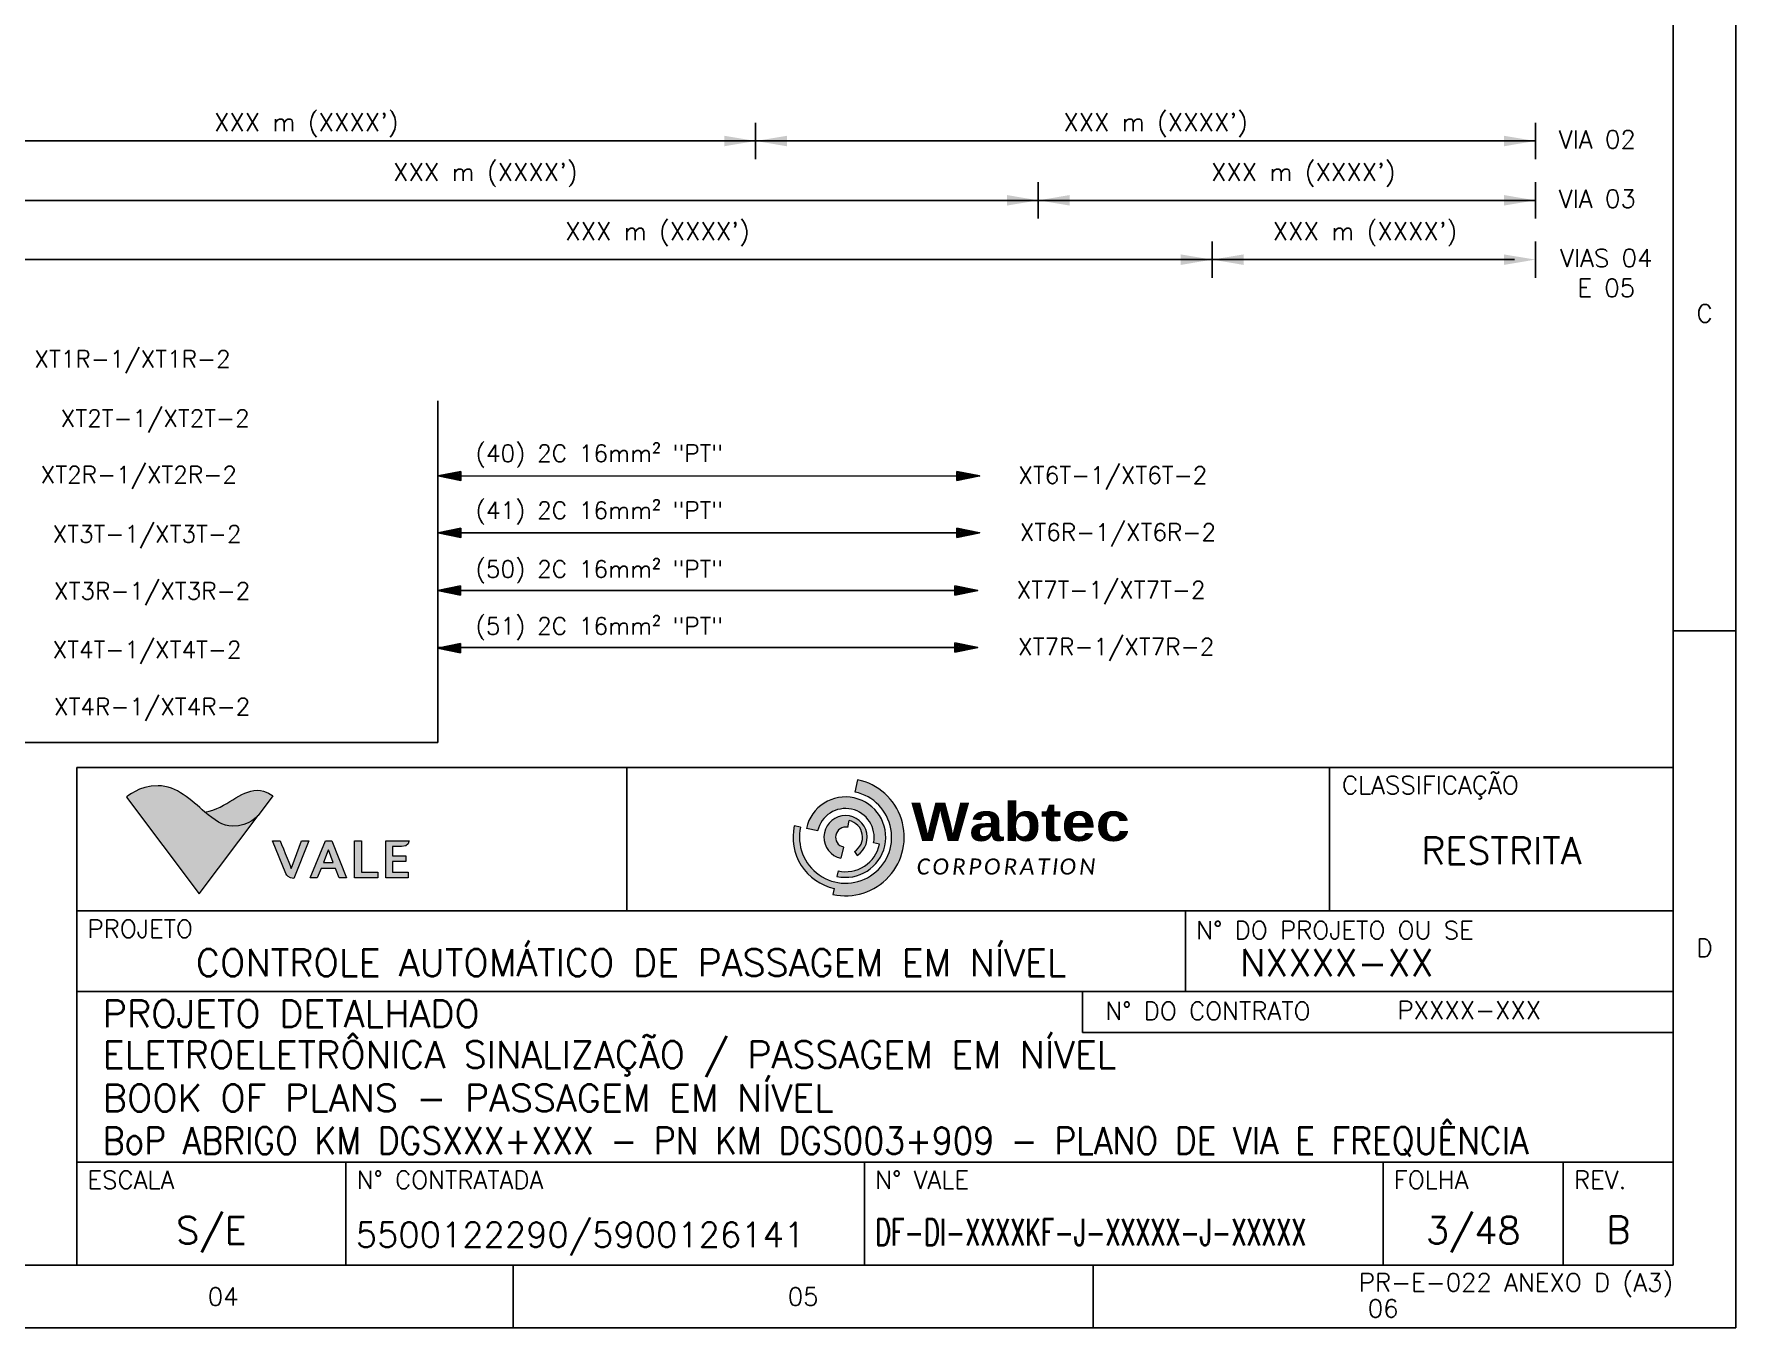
# Model space of a CAD drawing. Header units: millimetres. Extents: x -61728 to -61308, y 1816 to 2113.
# Drawn here: x -61497.4 to -61307.6, y 1816.1 to 1960.4 of the extents above; entities that cross this region are included whole.
import ezdxf
from ezdxf.enums import TextEntityAlignment as Align

# ---------------------------------------------------------------- set-up
doc = ezdxf.new("R2010")
doc.units = ezdxf.units.MM
doc.header["$LTSCALE"] = 10
for name, color, linetype in [('1', 7, 'Continuous'), ('2', 7, 'Continuous'), ('EL2', 7, 'Continuous'), ('ER80', 3, 'Continuous'), ('FORMATO', 7, 'Continuous'), ('FRL2', 2, 'Continuous'), ('FRL3', 3, 'Continuous'), ('FRL4', 4, 'Continuous'), ('FRL5', 5, 'Continuous'), ('FRL6', 6, 'Continuous'), ('FRL7', 7, 'Continuous'), ('FRR120', 7, 'Continuous'), ('FRR175', 1, 'Continuous'), ('FRR80', 3, 'Continuous')]:
    doc.layers.add(name, color=color, linetype=linetype)
doc.styles.add('MtXpl_Arial_Black_1', font='ariblk.ttf')
doc.styles.add('R120', font='simplex.shx', dxfattribs={"height": 3})
doc.styles.add('R80', font='simplex.shx', dxfattribs={"height": 2})
doc.styles.add('ROMANS', font='ROMANS.SHX')

# ---------------------------------------------------------------- blocks, each defined once
blk = doc.blocks.new('A3_FOLHA_INTERNA')
at = {"lineweight": 0}
h = blk.add_hatch(color=1, dxfattribs=at)
h.dxf.hatch_style = 1
h.paths.add_polyline_path([(316.35, 55.71), (317.61, 55.43, -0.991094), (323.84, 54.08), (324.5, 53.94, -0.417634), (319.89, 50.96), (319.75, 50.35, 2.410864)], flags=17)
h.paths.add_polyline_path([(320.96, 55.82), (321.12, 56.57, -0.677146), (321.71, 53.12), (322, 52.68, 5.093189), (320.2, 52.37), (320.48, 53.63, -0.996657)], flags=16)
h.paths.add_polyline_path([(315.71, 55.84), (315, 56, 0.41436), (319.46, 49.01), (319.31, 48.34, 1.003354), (322.1, 61.12), (321.8, 59.75, -2.427708)])
at = {"layer": 'FORMATO', "linetype": 'Continuous', "lineweight": 0, "true_color": 0x007e7a}
h = blk.add_hatch(color=136, dxfattribs=at)
edge = h.paths.add_edge_path()
edge.add_spline(control_points=[(249.28, 57.53), (250.31, 56.66), (251.29, 55.94), (252.36, 55.94), (252.36, 55.94), (254.31, 55.94), (255.22, 57.16), (255.22, 57.16), (255.22, 57.16), (255.22, 57.16), (248.63, 48.41), (248.63, 48.41), (248.63, 48.41), (248.63, 48.41), (240.56, 59.2), (240.56, 59.2), (240.56, 59.2), (240.56, 59.2), (241.88, 60.46), (244.07, 60.46), (244.07, 60.46), (246.14, 60.46), (247.75, 58.83), (249.28, 57.53)], knot_values=[0, 0, 0, 0, 0.166667, 0.166667, 0.166667, 0.166667, 0.333333, 0.333333, 0.333333, 0.333333, 0.5, 0.5, 0.5, 0.5, 0.666667, 0.666667, 0.666667, 0.666667, 0.833333, 0.833333, 0.833333, 0.833333, 1, 1, 1, 1], degree=3, periodic=0)
at = {"layer": 'FORMATO', "linetype": 'Continuous', "lineweight": 0, "true_color": 0xedb111}
h = blk.add_hatch(color=40, dxfattribs=at)
edge = h.paths.add_edge_path()
edge.add_spline(control_points=[(256.87, 59.33), (256.87, 59.33), (256.12, 59.95), (255.12, 59.95), (255.12, 59.95), (253.11, 59.95), (251.85, 57.95), (249.28, 57.53), (249.28, 57.53), (250.31, 56.66), (251.29, 55.94), (252.36, 55.94), (252.36, 55.94), (254.31, 55.94), (255.22, 57.16), (255.22, 57.16), (255.22, 57.16), (255.22, 57.16), (256.87, 59.33), (256.87, 59.33)], knot_values=[0, 0, 0, 0, 0.2, 0.2, 0.2, 0.2, 0.4, 0.4, 0.4, 0.4, 0.6, 0.6, 0.6, 0.6, 0.8, 0.8, 0.8, 0.8, 1, 1, 1, 1], degree=3, periodic=0)
at = {"layer": 'FORMATO', "linetype": 'Continuous', "lineweight": 0, "true_color": 0x919191}
h = blk.add_hatch(color=252, dxfattribs=at)
edge = h.paths.add_edge_path()
edge.add_spline(control_points=[(260.87, 54.33), (260.87, 54.33), (260.06, 54.33), (260.06, 54.33), (260.06, 54.33), (260.06, 54.33), (259.02, 51.5), (259.02, 51.5), (259.02, 51.5), (258.95, 51.33), (258.92, 51.23), (258.92, 51.23), (258.92, 51.23), (258.92, 51.23), (258.91, 51.23), (258.91, 51.23), (258.91, 51.23), (258.91, 51.23), (258.08, 53.3), (257.66, 54.33), (257.66, 54.33), (257.66, 54.33), (256.81, 54.33), (256.81, 54.33), (256.81, 54.33), (256.81, 54.33), (258.3, 50.69), (258.3, 50.69), (258.3, 50.69), (258.39, 50.47), (258.66, 50.12), (259.19, 50.12), (259.19, 50.12), (259.19, 50.12), (260.87, 54.33), (260.87, 54.33)], knot_values=[0, 0, 0, 0, 0.111111, 0.111111, 0.111111, 0.111111, 0.222222, 0.222222, 0.222222, 0.222222, 0.333333, 0.333333, 0.333333, 0.333333, 0.444444, 0.444444, 0.444444, 0.444444, 0.555556, 0.555556, 0.555556, 0.555556, 0.666667, 0.666667, 0.666667, 0.666667, 0.777778, 0.777778, 0.777778, 0.777778, 0.888889, 0.888889, 0.888889, 0.888889, 1, 1, 1, 1], degree=3, periodic=0)
h = blk.add_hatch(color=252, dxfattribs=at)
edge = h.paths.add_edge_path()
edge.add_spline(control_points=[(271.96, 50.18), (271.96, 50.18), (271.96, 50.84), (271.96, 50.84), (271.96, 50.84), (271.96, 50.84), (270.21, 50.84), (270.21, 50.84), (270.21, 50.84), (270.21, 50.84), (270.21, 52.03), (270.21, 52.03), (270.21, 52.03), (270.21, 52.03), (271.69, 52.03), (271.69, 52.03), (271.69, 52.03), (271.69, 52.03), (271.69, 52.65), (271.69, 52.65), (271.69, 52.65), (271.69, 52.65), (270.21, 52.65), (270.21, 52.65), (270.21, 52.65), (270.21, 52.65), (270.21, 53.67), (270.21, 53.67), (270.21, 53.67), (270.21, 53.67), (271.22, 53.67), (271.22, 53.67), (271.22, 53.67), (272.01, 53.67), (272.06, 54.33), (272.06, 54.33), (272.06, 54.33), (272.06, 54.33), (269.46, 54.33), (269.46, 54.33), (269.46, 54.33), (269.46, 54.33), (269.46, 50.18), (269.46, 50.18), (269.46, 50.18), (269.46, 50.18), (271.96, 50.18), (271.96, 50.18)], knot_values=[0, 0, 0, 0, 0.083333, 0.083333, 0.083333, 0.083333, 0.166667, 0.166667, 0.166667, 0.166667, 0.25, 0.25, 0.25, 0.25, 0.333333, 0.333333, 0.333333, 0.333333, 0.416667, 0.416667, 0.416667, 0.416667, 0.5, 0.5, 0.5, 0.5, 0.583333, 0.583333, 0.583333, 0.583333, 0.666667, 0.666667, 0.666667, 0.666667, 0.75, 0.75, 0.75, 0.75, 0.833333, 0.833333, 0.833333, 0.833333, 0.916667, 0.916667, 0.916667, 0.916667, 1, 1, 1, 1], degree=3, periodic=0)
edge = h.paths.add_edge_path()
edge.add_spline(control_points=[(268.58, 50.18), (268.58, 50.18), (268.58, 50.84), (268.58, 50.84), (268.58, 50.84), (268.58, 50.84), (266.74, 50.84), (266.74, 50.84), (266.74, 50.84), (266.74, 50.84), (266.74, 54.33), (266.74, 54.33), (266.74, 54.33), (266.74, 54.33), (265.98, 54.33), (265.98, 54.33), (265.98, 54.33), (265.98, 54.33), (265.98, 50.18), (265.98, 50.18), (265.98, 50.18), (265.98, 50.18), (268.58, 50.18), (268.58, 50.18)], knot_values=[0, 0, 0, 0, 0.166667, 0.166667, 0.166667, 0.166667, 0.333333, 0.333333, 0.333333, 0.333333, 0.5, 0.5, 0.5, 0.5, 0.666667, 0.666667, 0.666667, 0.666667, 0.833333, 0.833333, 0.833333, 0.833333, 1, 1, 1, 1], degree=3, periodic=0)
edge = h.paths.add_edge_path()
edge.add_spline(control_points=[(265.09, 50.18), (265.09, 50.18), (263.45, 54.33), (263.45, 54.33), (263.45, 54.33), (263.45, 54.33), (262.73, 54.33), (262.73, 54.33), (262.73, 54.33), (262.73, 54.33), (261.01, 50.18), (261.01, 50.18), (261.01, 50.18), (261.01, 50.18), (261.82, 50.18), (261.82, 50.18), (261.82, 50.18), (261.82, 50.18), (262.24, 51.24), (262.24, 51.24), (262.24, 51.24), (262.24, 51.24), (263.83, 51.24), (263.83, 51.24), (263.83, 51.24), (263.83, 51.24), (264.25, 50.18), (264.25, 50.18), (264.25, 50.18), (264.25, 50.18), (265.09, 50.18), (265.09, 50.18)], knot_values=[0, 0, 0, 0, 0.125, 0.125, 0.125, 0.125, 0.25, 0.25, 0.25, 0.25, 0.375, 0.375, 0.375, 0.375, 0.5, 0.5, 0.5, 0.5, 0.625, 0.625, 0.625, 0.625, 0.75, 0.75, 0.75, 0.75, 0.875, 0.875, 0.875, 0.875, 1, 1, 1, 1], degree=3, periodic=0)
edge = h.paths.add_edge_path(flags=16)
edge.add_spline(control_points=[(263.59, 51.89), (263.59, 51.89), (262.5, 51.89), (262.5, 51.89), (262.5, 51.89), (262.5, 51.89), (263.04, 53.29), (263.04, 53.29), (263.04, 53.29), (263.04, 53.29), (263.05, 53.31), (263.05, 53.31), (263.05, 53.31), (263.05, 53.31), (263.59, 51.89), (263.59, 51.89)], knot_values=[0, 0, 0, 0, 0.25, 0.25, 0.25, 0.25, 0.5, 0.5, 0.5, 0.5, 0.75, 0.75, 0.75, 0.75, 1, 1, 1, 1], degree=3, periodic=0)
at = {"color": 1, "lineweight": 0}
for p, q in [((321.8, 59.75), (322.1, 61.13)), ((315.71, 55.84), (315, 56)), ((317.61, 55.43), (316.35, 55.71)), ((320.96, 55.82), (321.12, 56.57)), ((320.48, 53.63), (320.2, 52.37)), ((324.5, 53.94), (323.84, 54.08)), ((321.71, 53.12), (322, 52.68)), ((319.89, 50.96), (319.75, 50.35)), ((319.46, 49.01), (319.31, 48.34))]:
    blk.add_line(p, q, dxfattribs=at)
at = {"linetype": 'Continuous', "ltscale": 5}
for p, q in [((347.12, 37.5), (347.12, 32.94)), ((347.12, 32.94), (413, 32.94))]:
    blk.add_line(p, q, dxfattribs=at)
at = {"color": 1, "lineweight": 0}
for radius, start, end in [(6.54, 257.5057, 78.1113), (5.14, 167.4386, 77.8894), (4.48, 257.5057, 167.3931), (3.19, 348.2541, 167.2477), (2.41, 301.9384, 257.5057), (5.86, 167.4771, 257.5057), (1.12, 77.8894, 257.5057), (1.89, 301.4744, 77.8894), (3.86, 257.5057, 348.174)]:
    blk.add_arc((320.72, 54.73), radius, start, end, dxfattribs=at)
at = {"layer": 'FORMATO', "color": 136, "lineweight": 0, "true_color": 0x007e7a}
blk.add_open_spline([(249.28, 57.53), (250.31, 56.66), (251.29, 55.94), (252.36, 55.94), (252.36, 55.94), (254.31, 55.94), (255.22, 57.16), (255.22, 57.16), (255.22, 57.16), (255.22, 57.16), (248.63, 48.41), (248.63, 48.41), (248.63, 48.41), (248.63, 48.41), (240.56, 59.2), (240.56, 59.2), (240.56, 59.2), (240.56, 59.2), (241.88, 60.46), (244.07, 60.46), (244.07, 60.46), (246.14, 60.46), (247.75, 58.83), (249.28, 57.53)], degree=3, knots=[0, 0, 0, 0, 0.166667, 0.166667, 0.166667, 0.166667, 0.333333, 0.333333, 0.333333, 0.333333, 0.5, 0.5, 0.5, 0.5, 0.666667, 0.666667, 0.666667, 0.666667, 0.833333, 0.833333, 0.833333, 0.833333, 1, 1, 1, 1], dxfattribs=at)
at = {"layer": 'FORMATO', "color": 40, "lineweight": 0, "true_color": 0xedb111}
blk.add_open_spline([(256.87, 59.33), (256.87, 59.33), (256.12, 59.95), (255.12, 59.95), (255.12, 59.95), (253.11, 59.95), (251.85, 57.95), (249.28, 57.53), (249.28, 57.53), (250.31, 56.66), (251.29, 55.94), (252.36, 55.94), (252.36, 55.94), (254.31, 55.94), (255.22, 57.16), (255.22, 57.16), (255.22, 57.16), (255.22, 57.16), (256.87, 59.33), (256.87, 59.33)], degree=3, knots=[0, 0, 0, 0, 0.2, 0.2, 0.2, 0.2, 0.4, 0.4, 0.4, 0.4, 0.6, 0.6, 0.6, 0.6, 0.8, 0.8, 0.8, 0.8, 1, 1, 1, 1], dxfattribs=at)
at = {"layer": 'FORMATO', "color": 252, "lineweight": 0, "true_color": 0x919191}
for points, knots in [([(260.87, 54.33), (260.87, 54.33), (260.06, 54.33), (260.06, 54.33), (260.06, 54.33), (260.06, 54.33), (259.02, 51.5), (259.02, 51.5), (259.02, 51.5), (258.95, 51.33), (258.92, 51.23), (258.92, 51.23), (258.92, 51.23), (258.92, 51.23), (258.91, 51.23), (258.91, 51.23), (258.91, 51.23), (258.91, 51.23), (258.08, 53.3), (257.66, 54.33), (257.66, 54.33), (257.66, 54.33), (256.81, 54.33), (256.81, 54.33), (256.81, 54.33), (256.81, 54.33), (258.3, 50.69), (258.3, 50.69), (258.3, 50.69), (258.39, 50.47), (258.66, 50.12), (259.19, 50.12), (259.19, 50.12), (259.19, 50.12), (260.87, 54.33), (260.87, 54.33)], [0, 0, 0, 0, 0.111111, 0.111111, 0.111111, 0.111111, 0.222222, 0.222222, 0.222222, 0.222222, 0.333333, 0.333333, 0.333333, 0.333333, 0.444444, 0.444444, 0.444444, 0.444444, 0.555556, 0.555556, 0.555556, 0.555556, 0.666667, 0.666667, 0.666667, 0.666667, 0.777778, 0.777778, 0.777778, 0.777778, 0.888889, 0.888889, 0.888889, 0.888889, 1, 1, 1, 1]), ([(265.09, 50.18), (265.09, 50.18), (263.45, 54.33), (263.45, 54.33), (263.45, 54.33), (263.45, 54.33), (262.73, 54.33), (262.73, 54.33), (262.73, 54.33), (262.73, 54.33), (261.01, 50.18), (261.01, 50.18), (261.01, 50.18), (261.01, 50.18), (261.82, 50.18), (261.82, 50.18), (261.82, 50.18), (261.82, 50.18), (262.24, 51.24), (262.24, 51.24), (262.24, 51.24), (262.24, 51.24), (263.83, 51.24), (263.83, 51.24), (263.83, 51.24), (263.83, 51.24), (264.25, 50.18), (264.25, 50.18), (264.25, 50.18), (264.25, 50.18), (265.09, 50.18), (265.09, 50.18)], [0, 0, 0, 0, 0.125, 0.125, 0.125, 0.125, 0.25, 0.25, 0.25, 0.25, 0.375, 0.375, 0.375, 0.375, 0.5, 0.5, 0.5, 0.5, 0.625, 0.625, 0.625, 0.625, 0.75, 0.75, 0.75, 0.75, 0.875, 0.875, 0.875, 0.875, 1, 1, 1, 1]), ([(263.59, 51.89), (263.59, 51.89), (262.5, 51.89), (262.5, 51.89), (262.5, 51.89), (262.5, 51.89), (263.04, 53.29), (263.04, 53.29), (263.04, 53.29), (263.04, 53.29), (263.05, 53.31), (263.05, 53.31), (263.05, 53.31), (263.05, 53.31), (263.59, 51.89), (263.59, 51.89)], [0, 0, 0, 0, 0.25, 0.25, 0.25, 0.25, 0.5, 0.5, 0.5, 0.5, 0.75, 0.75, 0.75, 0.75, 1, 1, 1, 1]), ([(268.58, 50.18), (268.58, 50.18), (268.58, 50.84), (268.58, 50.84), (268.58, 50.84), (268.58, 50.84), (266.74, 50.84), (266.74, 50.84), (266.74, 50.84), (266.74, 50.84), (266.74, 54.33), (266.74, 54.33), (266.74, 54.33), (266.74, 54.33), (265.98, 54.33), (265.98, 54.33), (265.98, 54.33), (265.98, 54.33), (265.98, 50.18), (265.98, 50.18), (265.98, 50.18), (265.98, 50.18), (268.58, 50.18), (268.58, 50.18)], [0, 0, 0, 0, 0.166667, 0.166667, 0.166667, 0.166667, 0.333333, 0.333333, 0.333333, 0.333333, 0.5, 0.5, 0.5, 0.5, 0.666667, 0.666667, 0.666667, 0.666667, 0.833333, 0.833333, 0.833333, 0.833333, 1, 1, 1, 1]), ([(271.96, 50.18), (271.96, 50.18), (271.96, 50.84), (271.96, 50.84), (271.96, 50.84), (271.96, 50.84), (270.21, 50.84), (270.21, 50.84), (270.21, 50.84), (270.21, 50.84), (270.21, 52.03), (270.21, 52.03), (270.21, 52.03), (270.21, 52.03), (271.69, 52.03), (271.69, 52.03), (271.69, 52.03), (271.69, 52.03), (271.69, 52.65), (271.69, 52.65), (271.69, 52.65), (271.69, 52.65), (270.21, 52.65), (270.21, 52.65), (270.21, 52.65), (270.21, 52.65), (270.21, 53.67), (270.21, 53.67), (270.21, 53.67), (270.21, 53.67), (271.22, 53.67), (271.22, 53.67), (271.22, 53.67), (272.01, 53.67), (272.06, 54.33), (272.06, 54.33), (272.06, 54.33), (272.06, 54.33), (269.46, 54.33), (269.46, 54.33), (269.46, 54.33), (269.46, 54.33), (269.46, 50.18), (269.46, 50.18), (269.46, 50.18), (269.46, 50.18), (271.96, 50.18), (271.96, 50.18)], [0, 0, 0, 0, 0.083333, 0.083333, 0.083333, 0.083333, 0.166667, 0.166667, 0.166667, 0.166667, 0.25, 0.25, 0.25, 0.25, 0.333333, 0.333333, 0.333333, 0.333333, 0.416667, 0.416667, 0.416667, 0.416667, 0.5, 0.5, 0.5, 0.5, 0.583333, 0.583333, 0.583333, 0.583333, 0.666667, 0.666667, 0.666667, 0.666667, 0.75, 0.75, 0.75, 0.75, 0.833333, 0.833333, 0.833333, 0.833333, 0.916667, 0.916667, 0.916667, 0.916667, 1, 1, 1, 1])]:
    blk.add_open_spline(points, degree=3, knots=knots, dxfattribs=at)
at = {"layer": 'FRL2'}
for p, q in [((413, 77.75), (420, 77.75)), ((283.67, 0), (283.67, 7)), ((348.33, 0), (348.33, 7))]:
    blk.add_line(p, q, dxfattribs=at)
at = {"layer": 'FRL4', "linetype": 'Continuous'}
for p, q in [((296.33, 62.5), (296.33, 46.5)), ((358.62, 46.5), (358.62, 37.5))]:
    blk.add_line(p, q, dxfattribs=at)
at = {"layer": 'FRL4'}
for p, q in [((374.67, 46.5), (374.67, 62.5)), ((265, 18.5), (265, 7)), ((322.83, 18.5), (322.83, 7)), ((380.66, 18.5), (380.66, 7)), ((400.74, 7), (400.74, 18.5))]:
    blk.add_line(p, q, dxfattribs=at)
at = {"layer": 'FRL5', "color": 7}
for p, q in [((235, 62.5), (413, 62.5)), ((235, 7), (235, 62.5)), ((235, 46.5), (413, 46.5)), ((235, 37.5), (413, 37.5)), ((235, 18.5), (413, 18.5))]:
    blk.add_line(p, q, dxfattribs=at)
at = {"layer": 'FRL6'}
for p in [(413, 290), (25, 7)]:
    blk.add_line(p, (413, 7), dxfattribs=at)
at = {"layer": 'FRL7'}
for p in [(420, 297), (0, 0)]:
    blk.add_line(p, (420, 0), dxfattribs=at)
at = {"insert": (328.04, 58.59), "char_height": 4.289, "width": 24.7642, "attachment_point": 1, "style": 'MtXpl_Arial_Black_1'}
blk.add_mtext('Wabtec', dxfattribs=at)
at = {"insert": (328.65, 52.35), "char_height": 1.792, "width": 30.0397, "attachment_point": 1}
blk.add_mtext('\\pxsm1;{\\fCalibri|b0|i1|c0|p34;\\T1.2;CORPORATION}', dxfattribs=at)
at = {"layer": 'FRL3', "style": 'R80'}
for s, p in [('PROJETO', (236.2, 43.51)), ('N%%D DO PROJETO OU SE', (359.82, 43.36)), ('N%%D DO CONTRATO', (349.68, 34.35)), ('ESCALA', (236.2, 15.51)), ('N%%D CONTRATADA', (266.2, 15.51)), ('N%%D VALE', (324.03, 15.51)), ('FOLHA', (381.86, 15.51)), ('REV.', (401.94, 15.51))]:
    blk.add_text(s, height=2, dxfattribs=at).set_placement(p)
at = {"layer": 'FRR120', "color": 7, "style": 'R120'}
for tag, p, height in [('FASE_DO_PROJETO', (237.89, 33.55), 3), ('ÁREA_E/OU_SUBÁREA', (237.89, 28.98), 3), ('TÍTULO_DO_DESENHO', (237.89, 24.15), 3), ('NÚMERO_DA_CONTRATADA', (266.11, 9.01), 2.77)]:
    blk.add_attdef(tag, p, '', height=height, dxfattribs=at)
for tag, p, width in [('SUBTÍTULO_DO_DESENHO', (237.89, 19.39), 0.9), ('NÚMERO_VALE', (324.03, 9.18), 0.65)]:
    blk.add_attdef(tag, p, '', height=3, dxfattribs=dict(at, width=width))
for tag, p in [('ESCALA', (250, 10.68)), ('FOLHA', (390.7, 10.68)), ('REVISÃO', (406.87, 10.96))]:
    blk.add_attdef(tag, text='', height=3, dxfattribs=at).set_placement(p, align=Align.MIDDLE)
at = {"layer": 'FRR175', "style": 'R120'}
for tag, height, p in [('CLASSIFICAÇÃO', 3, (393.83, 53.23)), ('PROJETO', 3, (296.81, 40.72)), ('N_PROJ_SE', 3, (375.5, 40.72)), ('SE', 2, (390.28, 35.43))]:
    blk.add_attdef(tag, text='', height=height, dxfattribs=at).set_placement(p, align=Align.MIDDLE_CENTER)
at = {"layer": 'FRR80', "style": 'R80'}
for s, p in [('C', (416.5, 113.13)), ('D', (416.5, 42.38)), ('04', (251.33, 3.5)), ('05', (316, 3.5)), ('06', (380.67, 2.17))]:
    blk.add_text(s, height=2, dxfattribs=at).set_placement(p, align=Align.MIDDLE)
blk.add_text('CLASSIFICAÇÃO', height=2, dxfattribs=at).set_placement((376.07, 59.54))
blk.add_text('PR-E-022 ANEXO D (A3)', height=2, dxfattribs=at).set_placement((413.01, 4.08), align=Align.RIGHT)
blk = doc.blocks.new('ARROW')
at = {"layer": '1', "color": 7, "linetype": 'Continuous'}
for points in [[(-0.2, 0.04), (-0.2, -0.04), (0, 0), (-0.2, 0.04)], [(-0.1902, 0.0292), (-0.1902, -0.0308), (-0.0402, -0.0008), (-0.1902, 0.0292)], [(-0.1792, 0.0186), (-0.1792, -0.0214), (-0.0792, -0.0014), (-0.1792, 0.0186)], [(-0.1686, 0.0082), (-0.1686, -0.0118), (-0.1186, -0.0018), (-0.1686, 0.0082)], [(-0.1604, 0.003), (-0.1604, -0.007), (-0.1354, -0.002), (-0.1604, 0.003)]]:
    blk.add_lwpolyline(points, dxfattribs=at)

msp = doc.modelspace()

# ---------------------------------------------------------------- linework, layer by layer
at = {"color": 7}
for p, q in [((-61452.34, 1911.09), (-61391.99, 1911.08)), ((-61394.5, 1911.09), (-61391.96, 1911.09)), ((-61452.34, 1904.75), (-61391.96, 1904.75))]:
    msp.add_line(p, q, dxfattribs=at)
msp.add_line((-61560.14, 1881.38), (-61452.39, 1881.38))
msp.add_lwpolyline([(-61452.39, 1881.38), (-61452.39, 1919.47)])
at = {"layer": '1', "color": 7, "linetype": 'Continuous'}
for p, q in [((-61392.18, 1898.31), (-61452.39, 1898.31)), ((-61392.18, 1891.96), (-61452.39, 1891.96))]:
    msp.add_line(p, q, dxfattribs=at)
for points in [[(-61449.8, 1911.6), (-61449.8, 1910.58), (-61452.34, 1911.09), (-61449.8, 1911.6)], [(-61449.93, 1911.46), (-61449.93, 1910.7), (-61451.83, 1911.08), (-61449.93, 1911.46)], [(-61450.07, 1911.33), (-61450.07, 1910.82), (-61451.34, 1911.07), (-61450.07, 1911.33)], [(-61450.2, 1911.2), (-61450.2, 1910.94), (-61450.84, 1911.07), (-61450.2, 1911.2)], [(-61450.31, 1911.13), (-61450.31, 1911), (-61450.62, 1911.07), (-61450.31, 1911.13)], [(-61449.8, 1905.25), (-61449.8, 1904.23), (-61452.34, 1904.74), (-61449.8, 1905.25)], [(-61449.93, 1905.11), (-61449.93, 1904.35), (-61451.83, 1904.73), (-61449.93, 1905.11)], [(-61450.07, 1904.98), (-61450.07, 1904.47), (-61451.34, 1904.72), (-61450.07, 1904.98)], [(-61450.2, 1904.85), (-61450.2, 1904.59), (-61450.84, 1904.72), (-61450.2, 1904.85)], [(-61450.31, 1904.78), (-61450.31, 1904.65), (-61450.62, 1904.72), (-61450.31, 1904.78)], [(-61449.85, 1898.82), (-61449.85, 1897.8), (-61452.39, 1898.31), (-61449.85, 1898.82)], [(-61449.98, 1898.68), (-61449.98, 1897.92), (-61451.88, 1898.3), (-61449.98, 1898.68)], [(-61450.12, 1898.55), (-61450.12, 1898.04), (-61451.39, 1898.29), (-61450.12, 1898.55)], [(-61450.25, 1898.42), (-61450.25, 1898.16), (-61450.89, 1898.29), (-61450.25, 1898.42)], [(-61450.19, 1898.35), (-61450.19, 1898.22), (-61450.51, 1898.29), (-61450.19, 1898.35)], [(-61394.72, 1898.82), (-61394.72, 1897.8), (-61392.18, 1898.31), (-61394.72, 1898.82)], [(-61394.59, 1898.68), (-61394.59, 1897.92), (-61392.69, 1898.3), (-61394.59, 1898.68)], [(-61394.46, 1898.55), (-61394.46, 1898.04), (-61393.19, 1898.29), (-61394.46, 1898.55)], [(-61394.32, 1898.42), (-61394.32, 1898.16), (-61393.69, 1898.29), (-61394.32, 1898.42)], [(-61394.22, 1898.35), (-61394.22, 1898.22), (-61393.9, 1898.29), (-61394.22, 1898.35)], [(-61394.72, 1892.47), (-61394.72, 1891.45), (-61392.18, 1891.96), (-61394.72, 1892.47)], [(-61394.59, 1892.33), (-61394.59, 1891.57), (-61392.69, 1891.95), (-61394.59, 1892.33)], [(-61394.46, 1892.2), (-61394.46, 1891.69), (-61393.19, 1891.94), (-61394.46, 1892.2)], [(-61394.32, 1892.07), (-61394.32, 1891.81), (-61393.69, 1891.94), (-61394.32, 1892.07)], [(-61394.22, 1892), (-61394.22, 1891.87), (-61393.9, 1891.94), (-61394.22, 1892)]]:
    msp.add_lwpolyline(points, dxfattribs=at)
at = {"layer": 'EL2', "color": 7, "linetype": 'Continuous', "ltscale": 5}
for p, q in [((-61416.94, 1950.46), (-61416.94, 1946.42)), ((-61330, 1950.46), (-61330, 1946.42)), ((-61330, 1948.44), (-61512.26, 1948.44)), ((-61385.42, 1943.84), (-61385.42, 1939.8)), ((-61330, 1943.84), (-61330, 1939.8)), ((-61330, 1941.82), (-61512.26, 1941.82)), ((-61366.03, 1937.23), (-61366.03, 1933.19)), ((-61330, 1937.23), (-61330, 1933.19)), ((-61332.33, 1935.21), (-61512.26, 1935.21))]:
    msp.add_line(p, q, dxfattribs=at)
for points in [[(-61420.44, 1949.02), (-61420.44, 1947.85), (-61416.94, 1948.44)], [(-61413.44, 1949.02), (-61413.44, 1947.85), (-61416.94, 1948.44)], [(-61333.5, 1949.02), (-61333.5, 1947.85), (-61330, 1948.44)], [(-61388.92, 1942.41), (-61388.92, 1941.24), (-61385.42, 1941.82)], [(-61381.92, 1942.41), (-61381.92, 1941.24), (-61385.42, 1941.82)], [(-61333.5, 1942.41), (-61333.5, 1941.24), (-61330, 1941.82)], [(-61369.53, 1935.79), (-61369.53, 1934.62), (-61366.03, 1935.21)], [(-61362.53, 1935.79), (-61362.53, 1934.62), (-61366.03, 1935.21)], [(-61333.5, 1935.79), (-61333.5, 1934.62), (-61330, 1935.21)]]:
    msp.add_solid(points, dxfattribs=at)

# ---------------------------------------------------------------- block references
msp.add_blockref('A3_FOLHA_INTERNA', (-61727.63, 1816.08)).add_auto_attribs({'PROJETO': 'CONTROLE AUTOMÁTICO DE PASSAGEM EM NÍVEL', 'N_PROJ_SE': 'NXXXX-XX', 'SE': 'PXXXX-XXX', 'FASE_DO_PROJETO': 'PROJETO DETALHADO', 'ÁREA_E/OU_SUBÁREA': 'ELETROELETRÔNICA SINALIZAÇÃO / PASSAGEM EM NÍVEL', 'TÍTULO_DO_DESENHO': 'BOOK OF PLANS - PASSAGEM EM NÍVEL', 'SUBTÍTULO_DO_DESENHO': 'BoP ABRIGO KM DGSXXX+XXX - PN KM DGS003+909 - PLANO DE VIA E FREQUÊNCIA', 'ESCALA': 'S/E', 'NÚMERO_DA_CONTRATADA': '5500122290/5900126141', 'NÚMERO_VALE': 'DF-DI-XXXXKF-J-XXXXX-J-XXXXX ', 'FOLHA': '3/48', 'REVISÃO': '  B  ', 'CLASSIFICAÇÃO': 'RESTRITA'})
at = {"color": 7, "yscale": 12.70000000000004, "zscale": 12.70000000000004}
for p, xscale in [((-61391.96, 1911.09), 12.70000000000004), ((-61391.96, 1904.75), 12.70000000000004), ((-61452.39, 1891.89), -12.70000000000004), ((-61452.39, 1891.88), -12.70000000000004)]:
    msp.add_blockref('ARROW', p, dxfattribs=dict(at, xscale=xscale))

# ---------------------------------------------------------------- texts
at = {"layer": '2', "color": 7, "linetype": 'Continuous', "style": 'ROMANS'}
for s, p in [('XT1R-1/XT1R-2', (-61497.35, 1923.18)), ('XT2R-1/XT2R-2', (-61496.65, 1910.27))]:
    msp.add_text(s, height=1.905, dxfattribs=at).set_placement(p)
for s, p in [('XT2T-1/XT2T-2', (-61473.35, 1917.52)), ('XT6T-1/XT6T-2', (-61366.58, 1911.17)), ('XT3T-1/XT3T-2', (-61474.26, 1904.62)), ('XT6R-1/XT6R-2', (-61365.6, 1904.82)), ('XT3R-1/XT3R-2', (-61473.28, 1898.27)), ('XT7T-1/XT7T-2', (-61366.77, 1898.39)), ('XT4T-1/XT4T-2', (-61474.26, 1891.72)), ('XT7R-1/XT7R-2', (-61365.79, 1892.04)), ('XT4R-1/XT4R-2', (-61473.28, 1885.37))]:
    msp.add_text(s, height=1.905, dxfattribs=at).set_placement(p, align=Align.MIDDLE_RIGHT)
at = {"layer": 'EL2', "color": 7, "linetype": 'Continuous', "style": 'ROMANS'}
for s, p in [('(40) 2C 16mm² "PT"', (-61448.16, 1912.65)), ('(41) 2C 16mm² "PT"', (-61448.16, 1906.3)), ('(50) 2C 16mm² "PT"', (-61448.16, 1899.75)), ('(51) 2C 16mm² "PT"', (-61448.16, 1893.4))]:
    msp.add_text(s, height=1.905, dxfattribs=at).set_placement(p)
at = {"layer": 'ER80', "color": 7, "style": 'R80'}
for s, p in [("XXX m (XXXX')", (-61467.03, 1950.55)), ("XXX m (XXXX')", (-61372.34, 1950.55)), ('VIA 02', (-61323.09, 1948.62)), ("XXX m (XXXX')", (-61447.06, 1944.98)), ("XXX m (XXXX')", (-61355.87, 1944.98)), ('VIA 03', (-61323.09, 1942)), ("XXX m (XXXX')", (-61427.87, 1938.37)), ("XXX m (XXXX')", (-61348.98, 1938.37))]:
    msp.add_text(s, height=2, dxfattribs=at).set_placement(p, align=Align.MIDDLE_CENTER)
at = {"layer": 'ER80', "color": 7, "linetype": 'Continuous', "ltscale": 5, "insert": (-61322.09, 1936.39), "char_height": 2, "width": 19.1429, "attachment_point": 2, "style": 'R80'}
msp.add_mtext('VIAS 04 ^JE 05', dxfattribs=at)

doc.saveas('drawing.dxf')
